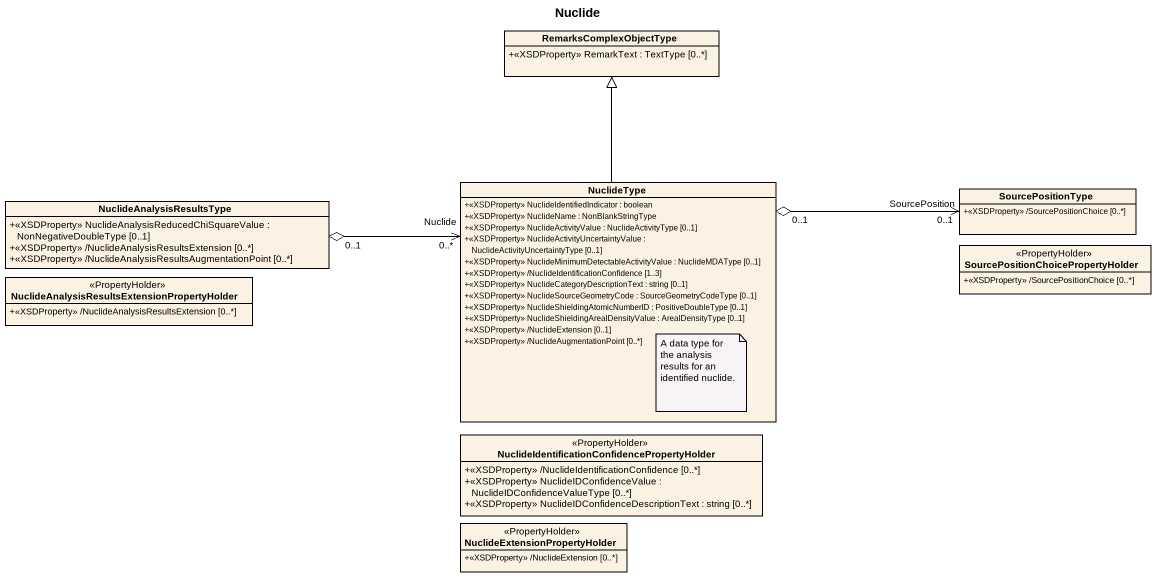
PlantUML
@startuml
title Nuclide
hide circle
hide empty members
skinparam classAttributeIconSize 0
class RemarksComplexObjectType {
  +<<XSDProperty>> RemarkText : TextType [0..*]
}
class NuclideType {
  +<<XSDProperty>> NuclideIdentifiedIndicator : boolean
  +<<XSDProperty>> NuclideName : NonBlankStringType
  +<<XSDProperty>> NuclideActivityValue : NuclideActivityType [0..1]
  +<<XSDProperty>> NuclideActivityUncertaintyValue : NuclideActivityUncertaintyType [0..1]
  +<<XSDProperty>> NuclideMinimumDetectableActivityValue : NuclideMDAType [0..1]
  +<<XSDProperty>> /NuclideIdentificationConfidence [1..3]
  +<<XSDProperty>> NuclideCategoryDescriptionText : string [0..1]
  +<<XSDProperty>> NuclideSourceGeometryCode : SourceGeometryCodeType [0..1]
  +<<XSDProperty>> NuclideShieldingAtomicNumberID : PositiveDoubleType [0..1]
  +<<XSDProperty>> NuclideShieldingArealDensityValue : ArealDensityType [0..1]
  +<<XSDProperty>> /NuclideExtension [0..1]
  +<<XSDProperty>> /NuclideAugmentationPoint [0..*]
}
class SourcePositionType {
  +<<XSDProperty>> /SourcePositionChoice [0..*]
}
class NuclideAnalysisResultsType {
  +<<XSDProperty>> NuclideAnalysisReducedChiSquareValue : NonNegativeDoubleType [0..1]
  +<<XSDProperty>> /NuclideAnalysisResultsExtension [0..*]
  +<<XSDProperty>> /NuclideAnalysisResultsAugmentationPoint [0..*]
}
class "SourcePositionChoicePropertyHolder" as SourcePositionChoiceProperty <<PropertyHolder>> {
  +<<XSDProperty>> /SourcePositionChoice [0..*]
}
class "NuclideAnalysisResultsExtensionPropertyHolder" as NuclideAnalysisResultsExtens <<PropertyHolder>> {
  +<<XSDProperty>> /NuclideAnalysisResultsExtension [0..*]
}
class "NuclideIdentificationConfidencePropertyHolder" as NuclideIdentificationConfide <<PropertyHolder>> {
  +<<XSDProperty>> /NuclideIdentificationConfidence [0..*]
  +<<XSDProperty>> NuclideIDConfidenceValue : NuclideIDConfidenceValueType [0..*]
  +<<XSDProperty>> NuclideIDConfidenceDescriptionText : string [0..*]
}
class "NuclideExtensionPropertyHolder" as NuclideExtensionPropertyHold <<PropertyHolder>> {
  +<<XSDProperty>> /NuclideExtension [0..*]
}
NuclideType -up-|> RemarksComplexObjectType
NuclideType "0..1" o-right-> "SourcePosition\n0..1" SourcePositionType
NuclideAnalysisResultsType "0..1" o-right-> "Nuclide\n0..*" NuclideType
note bottom of NuclideType : A data type for the analysis results for an identified nuclide.
@enduml
